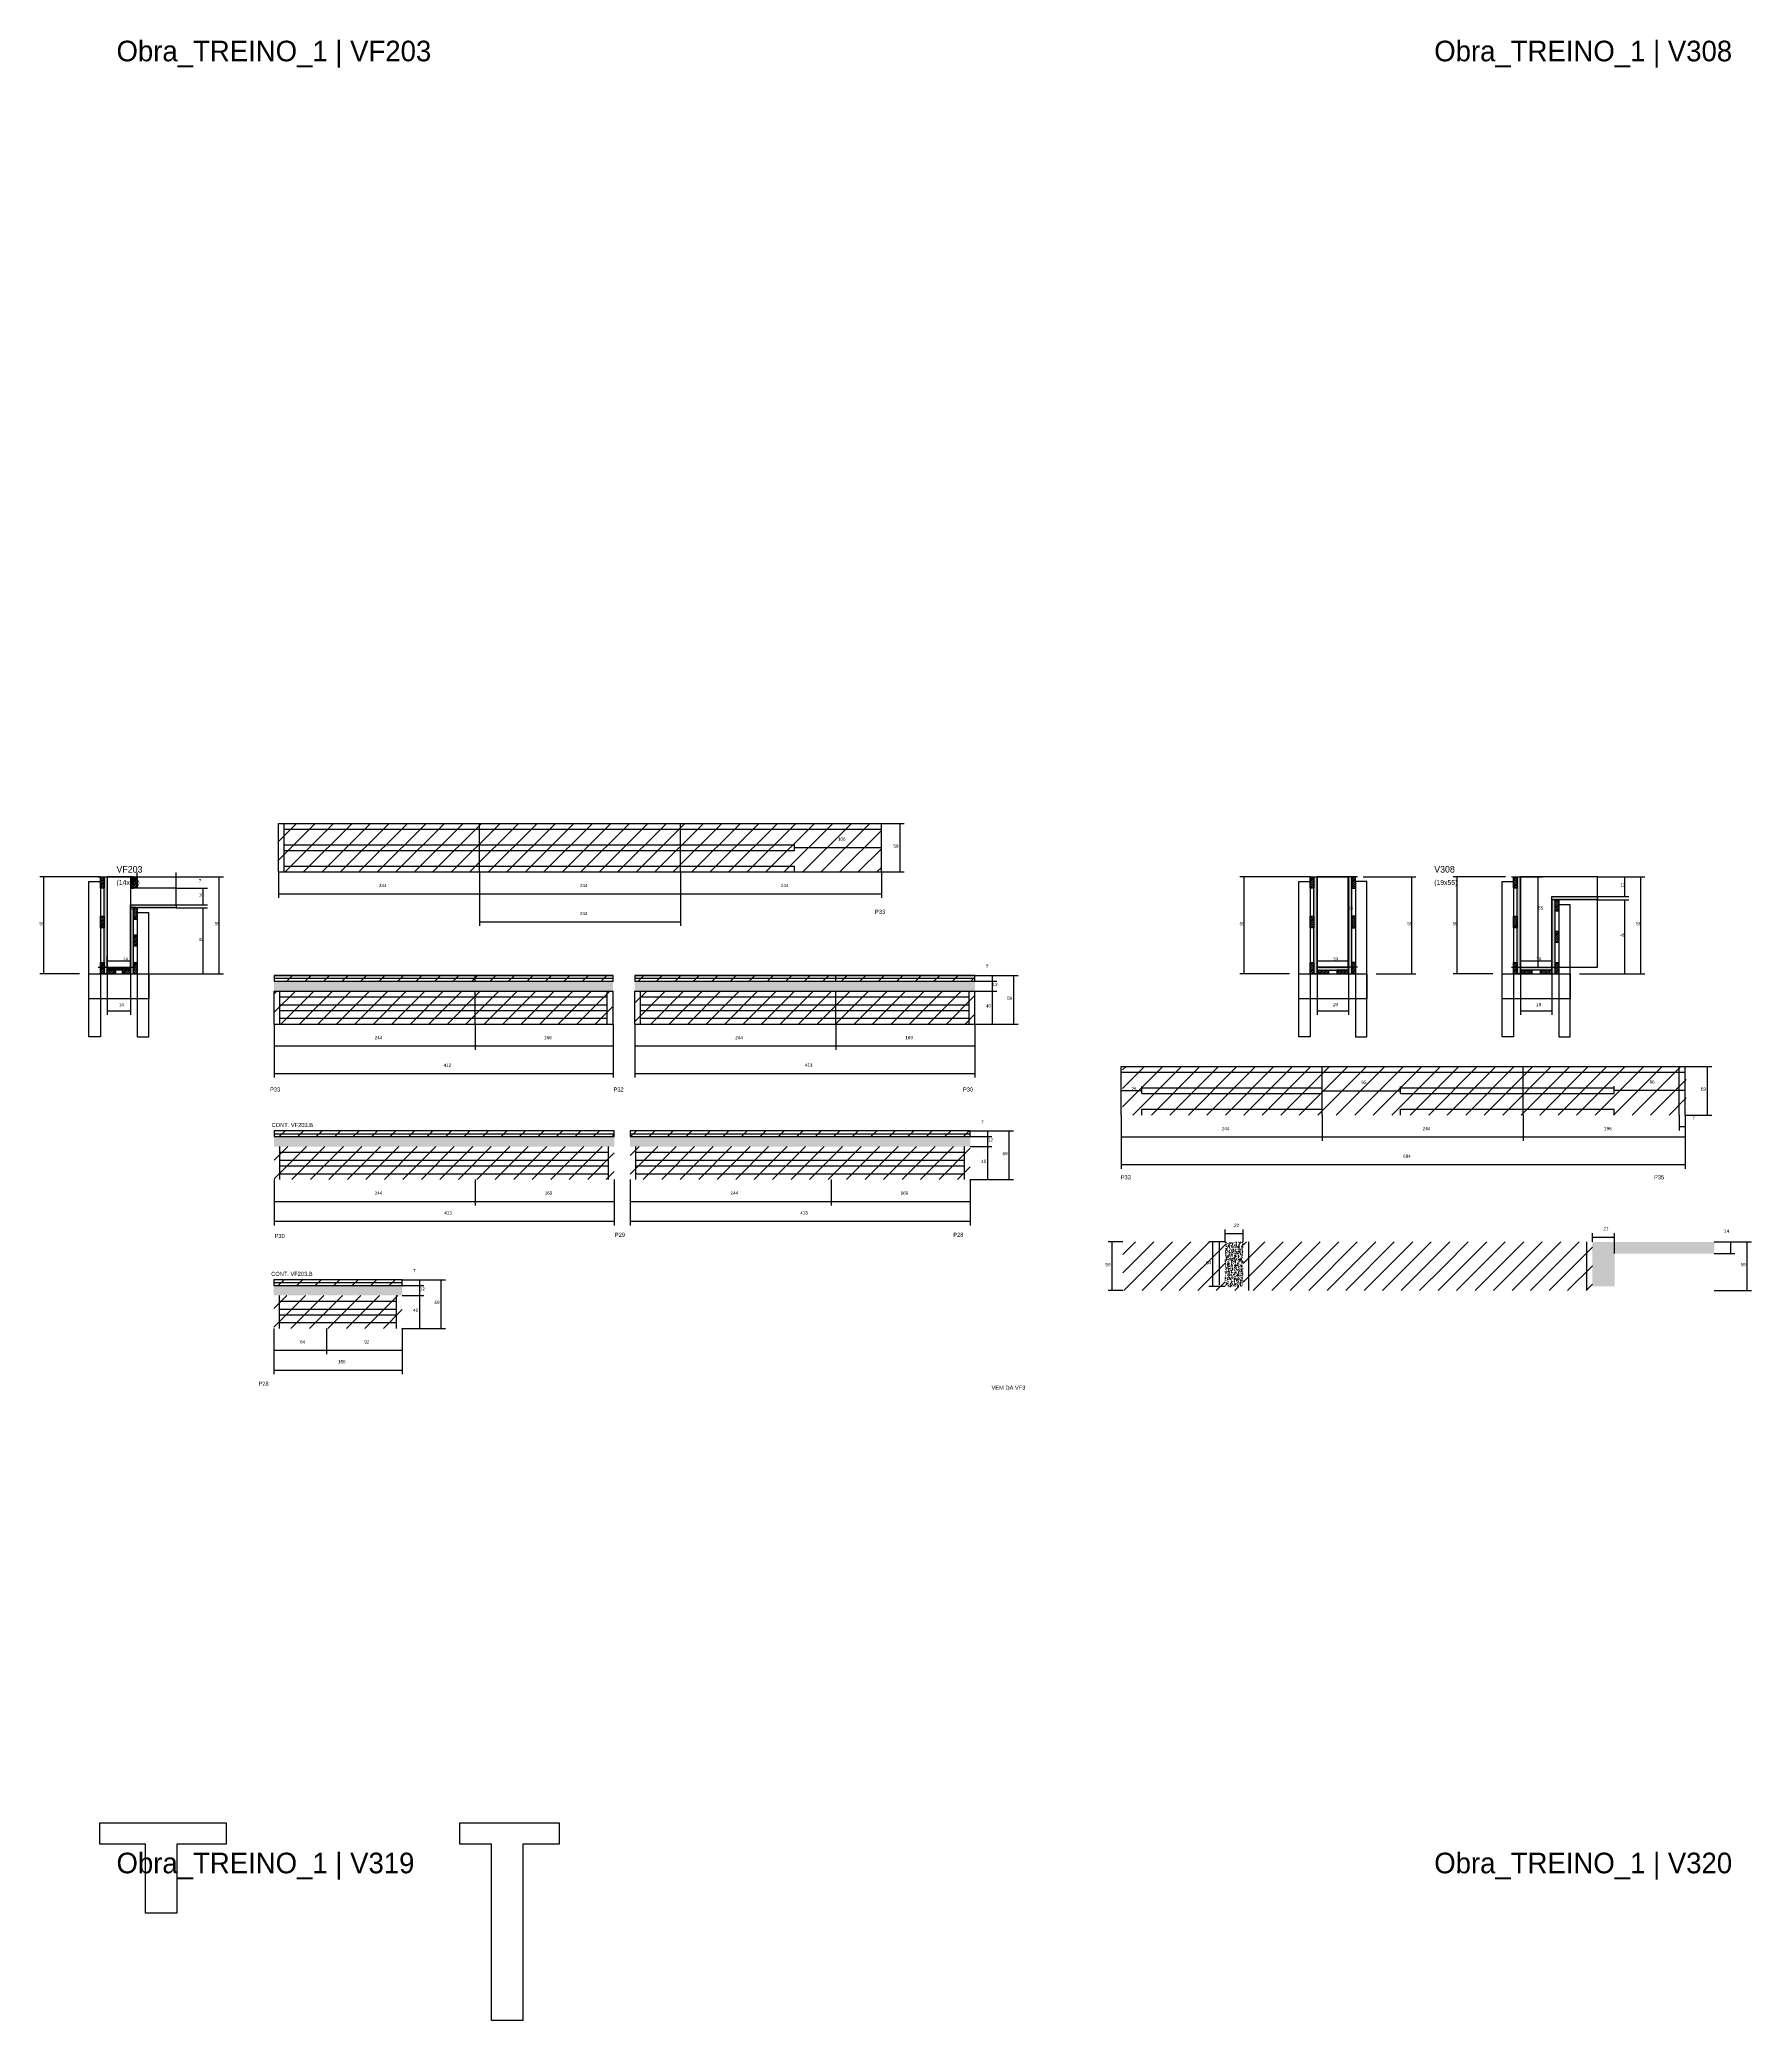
# Model space of a CAD drawing. Header units: metres. Extents: x -2848 to 21926, y -45195 to 1016.
# Drawn here: x 12707 to 14785, y -1389 to 1016 of the extents above; entities that cross this region are included whole.
import ezdxf

# ---------------------------------------------------------------- set-up
doc = ezdxf.new("R2010")
doc.units = ezdxf.units.M
for name, color, linetype in [('CONCRETO', 251, 'Continuous'), ('COTA', 241, 'Continuous'), ('Cota Seção (2x)', 4, 'Continuous'), ('Hachura', 253, 'Continuous'), ('LABEL_ID', 3, 'Continuous'), ('Madeira', 126, 'Continuous'), ('NOMENCLATURA', 7, 'Continuous'), ('Painéis', 200, 'Continuous'), ('REAPROVEITAMENTO', 251, 'Continuous'), ('SARR_2.2x7', 40, 'Continuous'), ('SARR_3.5x7', 81, 'Continuous'), ('Texto Seção', 7, 'Continuous')]:
    doc.layers.add(name, color=color, linetype=linetype)

msp = doc.modelspace()

# ---------------------------------------------------------------- hatches: boundary and pattern name
at = {"layer": 'COTA'}
h = msp.add_hatch(dxfattribs=at)
h.set_pattern_fill('AR-CONC', scale=0.03)
h.paths.add_polyline_path([(13402.9, -126.9), (12991.4, -126.9), (12991.4, -126.9), (12991.4, -138.9), (12991.4, -138.9), (13402.9, -138.9), (13402.9, -138.9), (13402.9, -126.9)])
h = msp.add_hatch(dxfattribs=at)
h.set_pattern_fill('AR-CONC', scale=0.03)
h.paths.add_polyline_path([(13842.3, -126.9), (13429.3, -126.9), (13429.3, -126.9), (13429.3, -138.9), (13429.3, -138.9), (13842.3, -138.9), (13842.3, -138.9), (13842.3, -126.9)])
h = msp.add_hatch(dxfattribs=at)
h.set_pattern_fill('AR-CONC', scale=0.03)
h.paths.add_polyline_path([(13404.4, -327.6), (13404.4, -315.6), (13404.4, -315.6), (12991.4, -315.6), (12991.4, -315.6), (12991.4, -327.6), (12991.4, -327.6), (13404.4, -327.6)])
h = msp.add_hatch(dxfattribs=at)
h.set_pattern_fill('AR-CONC', scale=0.03)
h.paths.add_polyline_path([(13836.6, -327.6), (13836.6, -315.6), (13836.6, -315.6), (13423.6, -315.6), (13423.6, -315.6), (13423.6, -327.6), (13423.6, -327.6), (13836.6, -327.6)])
h = msp.add_hatch(dxfattribs=at)
h.set_pattern_fill('AR-CONC', scale=0.03)
h.paths.add_polyline_path([(14168, -497.5), (14168, -443.5), (14168, -443.5), (14146, -443.5), (14146, -443.5), (14146, -497.5), (14146, -497.5), (14168, -497.5)])
h = msp.add_hatch(dxfattribs=at)
h.set_pattern_fill('AR-CONC', scale=0.03)
h.paths.add_polyline_path([(14619, -497.5), (14619, -457.5), (14619, -457.5), (14740, -457.5), (14740, -457.5), (14740, -443.5), (14740, -443.5), (14592, -443.5), (14592, -443.5), (14592, -497.5), (14592, -497.5), (14619, -497.5)])
h = msp.add_hatch(dxfattribs=at)
h.set_pattern_fill('AR-CONC', scale=0.03)
h.paths.add_polyline_path([(13146.9, -508.4), (13146.9, -496.4), (13146.9, -496.4), (12990.9, -496.4), (12990.9, -496.4), (12990.9, -508.4), (12990.9, -508.4), (13146.9, -508.4)])
at = {"layer": 'Hachura'}
h = msp.add_hatch(dxfattribs=at)
h.set_pattern_fill('ANSI31', scale=0.5)
h.paths.add_polyline_path([(12784.8, -14), (12780.4, -14), (12780.4, -14), (12780.4, 0), (12780.4, 0), (12784.8, 0), (12784.8, 0), (12784.8, -14)])
h = msp.add_hatch(color=8, dxfattribs=at)
h.dxf.hatch_style = 1
h.paths.add_polyline_path([(12784.8, 0), (12788.8, 0), (12788.8, 0), (12788.8, -118), (12788.8, -118), (12784.8, -118), (12784.8, -118), (12784.8, 0)])
h = msp.add_hatch(color=8, dxfattribs=at)
h.dxf.hatch_style = 1
h.paths.add_polyline_path([(12820.8, 0), (12817.2, 0), (12817.2, 0), (12817.2, -14), (12817.2, -14), (12820.8, -14), (12820.8, -14), (12820.8, 0)])
h = msp.add_hatch(dxfattribs=at)
h.set_pattern_fill('ANSI31', scale=0.5)
h.paths.add_polyline_path([(12825.2, -14), (12820.8, -14), (12820.8, -14), (12820.8, 0), (12820.8, 0), (12825.2, 0), (12825.2, 0), (12825.2, -14)])
h = msp.add_hatch(dxfattribs=at)
h.set_pattern_fill('ANSI31', scale=0.5)
h.paths.add_polyline_path([(14253.8, -14), (14249.4, -14), (14249.4, -14), (14249.4, 0), (14249.4, 0), (14253.8, 0), (14253.8, 0), (14253.8, -14)])
h = msp.add_hatch(color=8, dxfattribs=at)
h.dxf.hatch_style = 1
h.paths.add_polyline_path([(14253.8, 0), (14257.8, 0), (14257.8, 0), (14257.8, -118), (14257.8, -118), (14253.8, -118), (14253.8, -118), (14253.8, 0)])
h = msp.add_hatch(color=8, dxfattribs=at)
h.dxf.hatch_style = 1
h.paths.add_polyline_path([(14299.8, 0), (14295.8, 0), (14295.8, 0), (14295.8, -118), (14295.8, -118), (14299.8, -118), (14299.8, -118), (14299.8, 0)])
h = msp.add_hatch(dxfattribs=at)
h.set_pattern_fill('ANSI31', scale=0.5)
h.paths.add_polyline_path([(14299.8, -14), (14304.2, -14), (14304.2, -14), (14304.2, 0), (14304.2, 0), (14299.8, 0), (14299.8, 0), (14299.8, -14)])
h = msp.add_hatch(dxfattribs=at)
h.set_pattern_fill('ANSI31', scale=0.5)
h.paths.add_polyline_path([(14500.7, -14), (14496.3, -14), (14496.3, -14), (14496.3, 0), (14496.3, 0), (14500.7, 0), (14500.7, 0), (14500.7, -14)])
h = msp.add_hatch(color=8, dxfattribs=at)
h.dxf.hatch_style = 1
h.paths.add_polyline_path([(14500.7, 0), (14504.7, 0), (14504.7, 0), (14504.7, -118), (14504.7, -118), (14500.7, -118), (14500.7, -118), (14500.7, 0)])
h = msp.add_hatch(color=8, dxfattribs=at)
h.dxf.hatch_style = 1
h.paths.add_polyline_path([(14542.7, -28), (14542.7, -24), (14542.7, -24), (14598.3, -24), (14598.3, -24), (14598.3, -28), (14598.3, -28), (14542.7, -28)])
h = msp.add_hatch(color=8, dxfattribs=at)
h.dxf.hatch_style = 1
h.paths.add_polyline_path([(12816.8, -38), (12816.8, -34), (12816.8, -34), (12872.4, -34), (12872.4, -34), (12872.4, -38), (12872.4, -38), (12816.8, -38)])
h = msp.add_hatch(color=8, dxfattribs=at)
h.dxf.hatch_style = 1
h.paths.add_polyline_path([(12816.8, -38), (12820.8, -38), (12820.8, -38), (12820.8, -118), (12820.8, -118), (12816.8, -118), (12816.8, -118), (12816.8, -38)])
h = msp.add_hatch(dxfattribs=at)
h.set_pattern_fill('ANSI31', scale=0.5)
h.paths.add_polyline_path([(12825.2, -52), (12820.8, -52), (12820.8, -52), (12820.8, -38), (12820.8, -38), (12825.2, -38), (12825.2, -38), (12825.2, -52)])
h = msp.add_hatch(dxfattribs=at)
h.set_pattern_fill('ANSI31', scale=0.5)
h.paths.add_polyline_path([(14253.8, -62), (14249.4, -62), (14249.4, -62), (14249.4, -48), (14249.4, -48), (14253.8, -48), (14253.8, -48), (14253.8, -62)])
h = msp.add_hatch(dxfattribs=at)
h.set_pattern_fill('ANSI31', scale=0.5)
h.paths.add_polyline_path([(14299.8, -62), (14304.2, -62), (14304.2, -62), (14304.2, -48), (14304.2, -48), (14299.8, -48), (14299.8, -48), (14299.8, -62)])
h = msp.add_hatch(dxfattribs=at)
h.set_pattern_fill('ANSI31', scale=0.5)
h.paths.add_polyline_path([(14500.7, -62), (14496.3, -62), (14496.3, -62), (14496.3, -48), (14496.3, -48), (14500.7, -48), (14500.7, -48), (14500.7, -62)])
h = msp.add_hatch(color=8, dxfattribs=at)
h.dxf.hatch_style = 1
h.paths.add_polyline_path([(14546.7, -28), (14542.7, -28), (14542.7, -28), (14542.7, -118), (14542.7, -118), (14546.7, -118), (14546.7, -118), (14546.7, -28)])
h = msp.add_hatch(dxfattribs=at)
h.set_pattern_fill('ANSI31', scale=0.5)
h.paths.add_polyline_path([(14551.1, -42), (14546.7, -42), (14546.7, -42), (14546.7, -28), (14546.7, -28), (14551.1, -28), (14551.1, -28), (14551.1, -42)])
h = msp.add_hatch(dxfattribs=at)
h.set_pattern_fill('ANSI31', scale=0.5)
h.paths.add_polyline_path([(12784.8, -62.1), (12780.4, -62.1), (12780.4, -62.1), (12780.4, -48.1), (12780.4, -48.1), (12784.8, -48.1), (12784.8, -48.1), (12784.8, -62.1)])
h = msp.add_hatch(dxfattribs=at)
h.set_pattern_fill('ANSI31', scale=0.5)
h.paths.add_polyline_path([(12825.2, -84.5), (12820.8, -84.5), (12820.8, -84.5), (12820.8, -70.5), (12820.8, -70.5), (12825.2, -70.5), (12825.2, -70.5), (12825.2, -84.5)])
h = msp.add_hatch(dxfattribs=at)
h.set_pattern_fill('ANSI31', scale=0.5)
h.paths.add_polyline_path([(14551.1, -80), (14546.7, -80), (14546.7, -80), (14546.7, -66), (14546.7, -66), (14551.1, -66), (14551.1, -66), (14551.1, -80)])
h = msp.add_hatch(dxfattribs=at)
h.set_pattern_fill('ANSI31', scale=0.5)
h.paths.add_polyline_path([(12784.8, -118), (12780.4, -118), (12780.4, -118), (12780.4, -104), (12780.4, -104), (12784.8, -104), (12784.8, -104), (12784.8, -118)])
h = msp.add_hatch(color=8, dxfattribs=at)
h.dxf.hatch_style = 1
h.paths.add_polyline_path([(12788.8, -113.6), (12788.8, -110), (12788.8, -110), (12816.8, -110), (12816.8, -110), (12816.8, -113.6), (12816.8, -113.6), (12788.8, -113.6)])
h = msp.add_hatch(dxfattribs=at)
h.set_pattern_fill('ANSI31', scale=0.5)
h.paths.add_polyline_path([(12788.8, -118), (12788.8, -113.6), (12788.8, -113.6), (12798.8, -113.6), (12798.8, -113.6), (12798.8, -118), (12798.8, -118), (12788.8, -118)])
h = msp.add_hatch(dxfattribs=at)
h.set_pattern_fill('ANSI31', scale=0.5)
h.paths.add_polyline_path([(12816.8, -118), (12816.8, -113.6), (12816.8, -113.6), (12806.8, -113.6), (12806.8, -113.6), (12806.8, -118), (12806.8, -118), (12816.8, -118)])
h = msp.add_hatch(dxfattribs=at)
h.set_pattern_fill('ANSI31', scale=0.5)
h.paths.add_polyline_path([(12825.2, -118), (12820.8, -118), (12820.8, -118), (12820.8, -104), (12820.8, -104), (12825.2, -104), (12825.2, -104), (12825.2, -118)])
h = msp.add_hatch(dxfattribs=at)
h.set_pattern_fill('ANSI31', scale=0.5)
h.paths.add_polyline_path([(14253.8, -118), (14249.4, -118), (14249.4, -118), (14249.4, -104), (14249.4, -104), (14253.8, -104), (14253.8, -104), (14253.8, -118)])
h = msp.add_hatch(color=8, dxfattribs=at)
h.dxf.hatch_style = 1
h.paths.add_polyline_path([(14295.8, -113.6), (14295.8, -110), (14295.8, -110), (14257.8, -110), (14257.8, -110), (14257.8, -113.6), (14257.8, -113.6), (14295.8, -113.6)])
h = msp.add_hatch(dxfattribs=at)
h.set_pattern_fill('ANSI31', scale=0.5)
h.paths.add_polyline_path([(14257.8, -118), (14257.8, -113.6), (14257.8, -113.6), (14271.8, -113.6), (14271.8, -113.6), (14271.8, -118), (14271.8, -118), (14257.8, -118)])
h = msp.add_hatch(dxfattribs=at)
h.set_pattern_fill('ANSI31', scale=0.5)
h.paths.add_polyline_path([(14295.8, -118), (14295.8, -113.6), (14295.8, -113.6), (14281.8, -113.6), (14281.8, -113.6), (14281.8, -118), (14281.8, -118), (14295.8, -118)])
h = msp.add_hatch(dxfattribs=at)
h.set_pattern_fill('ANSI31', scale=0.5)
h.paths.add_polyline_path([(14299.8, -118), (14304.2, -118), (14304.2, -118), (14304.2, -104), (14304.2, -104), (14299.8, -104), (14299.8, -104), (14299.8, -118)])
h = msp.add_hatch(dxfattribs=at)
h.set_pattern_fill('ANSI31', scale=0.5)
h.paths.add_polyline_path([(14500.7, -118), (14496.3, -118), (14496.3, -118), (14496.3, -104), (14496.3, -104), (14500.7, -104), (14500.7, -104), (14500.7, -118)])
h = msp.add_hatch(color=8, dxfattribs=at)
h.dxf.hatch_style = 1
h.paths.add_polyline_path([(14504.7, -113.6), (14504.7, -110), (14504.7, -110), (14542.7, -110), (14542.7, -110), (14542.7, -113.6), (14542.7, -113.6), (14504.7, -113.6)])
h = msp.add_hatch(dxfattribs=at)
h.set_pattern_fill('ANSI31', scale=0.5)
h.paths.add_polyline_path([(14504.7, -118), (14504.7, -113.6), (14504.7, -113.6), (14518.7, -113.6), (14518.7, -113.6), (14518.7, -118), (14518.7, -118), (14504.7, -118)])
h = msp.add_hatch(dxfattribs=at)
h.set_pattern_fill('ANSI31', scale=0.5)
h.paths.add_polyline_path([(14542.7, -118), (14542.7, -113.6), (14542.7, -113.6), (14528.7, -113.6), (14528.7, -113.6), (14528.7, -118), (14528.7, -118), (14542.7, -118)])
h = msp.add_hatch(dxfattribs=at)
h.set_pattern_fill('ANSI31', scale=0.5)
h.paths.add_polyline_path([(14551.1, -118), (14546.7, -118), (14546.7, -118), (14546.7, -104), (14546.7, -104), (14551.1, -104), (14551.1, -104), (14551.1, -118)])
at = {"layer": 'REAPROVEITAMENTO'}
h = msp.add_hatch(dxfattribs=at)
h.set_pattern_fill('ANSI31', scale=5)
h.paths.add_polyline_path([(13728.7, 5.7), (13728.7, 64.7), (13728.7, 64.7), (12996.7, 64.7), (12996.7, 64.7), (12996.7, 5.7), (12996.7, 5.7), (13728.7, 5.7)])
h = msp.add_hatch(dxfattribs=at)
h.set_pattern_fill('ANSI31', scale=5)
h.paths.add_polyline_path([(13402.9, -126.9), (13402.9, -119.9), (13402.9, -119.9), (12991.4, -119.9), (12991.4, -119.9), (12991.4, -126.9), (12991.4, -126.9), (13402.9, -126.9)])
h = msp.add_hatch(dxfattribs=at)
h.set_pattern_fill('ANSI31', scale=5)
h.paths.add_polyline_path([(13842.3, -126.9), (13842.3, -119.9), (13842.3, -119.9), (13429.3, -119.9), (13429.3, -119.9), (13429.3, -126.9), (13429.3, -126.9), (13842.3, -126.9)])
h = msp.add_hatch(dxfattribs=at)
h.set_pattern_fill('ANSI31', scale=5)
h.paths.add_polyline_path([(13402.9, -178.9), (13402.9, -138.9), (13402.9, -138.9), (12991.4, -138.9), (12991.4, -138.9), (12991.4, -178.9), (12991.4, -178.9), (13402.9, -178.9)])
h = msp.add_hatch(dxfattribs=at)
h.set_pattern_fill('ANSI31', scale=5)
h.paths.add_polyline_path([(13842.3, -178.9), (13842.3, -138.9), (13842.3, -138.9), (13429.3, -138.9), (13429.3, -138.9), (13429.3, -178.9), (13429.3, -178.9), (13842.3, -178.9)])
h = msp.add_hatch(dxfattribs=at)
h.set_pattern_fill('ANSI31', scale=5)
h.paths.add_polyline_path([(14706, -289.4), (14706, -230.4), (14706, -230.4), (14021.5, -230.4), (14021.5, -230.4), (14021.5, -289.4), (14021.5, -289.4), (14706, -289.4)])
h = msp.add_hatch(dxfattribs=at)
h.set_pattern_fill('ANSI31', scale=5)
h.paths.add_polyline_path([(13404.4, -315.6), (13404.4, -308.6), (13404.4, -308.6), (12991.4, -308.6), (12991.4, -308.6), (12991.4, -315.6), (12991.4, -315.6), (13404.4, -315.6)])
h = msp.add_hatch(dxfattribs=at)
h.set_pattern_fill('ANSI31', scale=5)
h.paths.add_polyline_path([(13836.6, -315.6), (13836.6, -308.6), (13836.6, -308.6), (13423.6, -308.6), (13423.6, -308.6), (13423.6, -315.6), (13423.6, -315.6), (13836.6, -315.6)])
h = msp.add_hatch(dxfattribs=at)
h.set_pattern_fill('ANSI31', scale=5)
h.paths.add_polyline_path([(13404.4, -367.6), (13404.4, -327.6), (13404.4, -327.6), (12991.4, -327.6), (12991.4, -327.6), (12991.4, -367.6), (12991.4, -367.6), (13404.4, -367.6)])
h = msp.add_hatch(dxfattribs=at)
h.set_pattern_fill('ANSI31', scale=5)
h.paths.add_polyline_path([(13836.6, -367.6), (13836.6, -327.6), (13836.6, -327.6), (13423.6, -327.6), (13423.6, -327.6), (13423.6, -367.6), (13423.6, -367.6), (13836.6, -367.6)])
h = msp.add_hatch(dxfattribs=at)
h.set_pattern_fill('ANSI31', scale=5)
h.paths.add_polyline_path([(14146, -497.5), (14146, -443.5), (14146, -443.5), (14022, -443.5), (14022, -443.5), (14022, -502.5), (14022, -502.5), (14168, -502.5), (14168, -502.5), (14168, -497.5), (14168, -497.5), (14146, -497.5)])
h = msp.add_hatch(dxfattribs=at)
h.set_pattern_fill('ANSI31', scale=5)
h.paths.add_polyline_path([(14412, -502.5), (14412, -443.5), (14412, -443.5), (14168, -443.5), (14168, -443.5), (14168, -502.5), (14168, -502.5), (14412, -502.5)])
h = msp.add_hatch(dxfattribs=at)
h.set_pattern_fill('ANSI31', scale=5)
h.paths.add_polyline_path([(14592, -502.5), (14592, -443.5), (14592, -443.5), (14412, -443.5), (14412, -443.5), (14412, -502.5), (14412, -502.5), (14592, -502.5)])
h = msp.add_hatch(dxfattribs=at)
h.set_pattern_fill('ANSI31', scale=5)
h.paths.add_polyline_path([(13146.9, -496.4), (13146.9, -489.4), (13146.9, -489.4), (12990.9, -489.4), (12990.9, -489.4), (12990.9, -496.4), (12990.9, -496.4), (13146.9, -496.4)])
h = msp.add_hatch(dxfattribs=at)
h.set_pattern_fill('ANSI31', scale=5)
h.paths.add_polyline_path([(13146.9, -548.4), (13146.9, -508.4), (13146.9, -508.4), (12990.9, -508.4), (12990.9, -508.4), (12990.9, -548.4), (12990.9, -548.4), (13146.9, -548.4)])

# ---------------------------------------------------------------- linework, layer by layer
at = {"layer": 'CONCRETO'}
for points in [[(12872.4, -34), (12872.4, -14), (12817.2, -14), (12817.2, 0), (12788.8, 0), (12788.8, -110), (12816.8, -110), (12816.8, -34)], [(14257.8, 0), (14257.8, 0), (14295.8, 0), (14295.8, -28), (14295.8, -28), (14295.8, -110), (14257.8, -110), (14257.8, 0)], [(14257.8, -110), (14295.8, -110), (14295.8, 0), (14257.8, 0)], [(14598.3, -24), (14598.3, 0), (14504.7, 0), (14504.7, -28), (14504.7, -28), (14504.7, -110), (14542.7, -110), (14542.7, -24)], [(14504.7, -110), (14598.3, -110), (14598.3, 0), (14504.7, 0)], [(12779.7, -1174.6), (12779.7, -1148.6), (12933.3, -1148.6), (12933.3, -1174.6), (12873.3, -1174.6), (12873.3, -1258.6), (12835.3, -1258.6), (12835.3, -1174.6)], [(13216.7, -1174.6), (13216.7, -1148.6), (13337.3, -1148.6), (13337.3, -1174.6), (13293.3, -1174.6), (13293.3, -1388.6), (13255.3, -1388.6), (13255.3, -1174.6)]]:
    msp.add_lwpolyline(points, close=True, dxfattribs=at)
at = {"layer": 'COTA'}
for p, q in [((13728.7, 64.7), (13756.5, 64.7)), ((13751.5, 5.7), (13751.5, 64.7)), ((13623.2, 35.2), (13623.2, 40.5)), ((13623.2, 35.5), (13728.7, 35.5)), ((13728.7, 35.2), (13728.7, 40.5)), ((12780.4, 0), (12706.9, 0)), ((12711.9, -118), (12711.9, 0)), ((12825.2, 0), (12825.2, 5)), ((12825.2, 0), (12929.7, 0)), ((12825.2, 0), (12872.4, 0)), ((12872.4, -14), (12872.4, 5)), ((12924.7, -118), (12924.7, 0)), ((12996.7, 5.7), (12996.7, -25.8)), ((13240.7, 5.7), (13240.7, -25.8)), ((13240.7, 5.7), (13240.7, -25.8)), ((13240.7, 5.7), (13240.7, -59.8)), ((13484.7, 5.7), (13484.7, -25.8)), ((13484.7, 5.7), (13484.7, -59.8)), ((13484.7, 5.7), (13484.7, -25.8)), ((13728.7, 5.7), (13756.5, 5.7)), ((13728.7, 5.7), (13728.7, -25.8)), ((14249.4, 0), (14164.1, 0)), ((14169.1, -118), (14169.1, 0)), ((14313.8, 0), (14377.7, 0)), ((14372.7, -118), (14372.7, 0)), ((14486.7, 0), (14422.8, 0)), ((14427.8, -118), (14427.8, 0)), ((14598.3, 0), (14655.7, 0)), ((14598.3, 0), (14636.4, 0)), ((14631.4, -24), (14631.4, 0)), ((14650.7, -118), (14650.7, 0)), ((12872.4, -14), (12910.4, -14)), ((12905.4, -34), (12905.4, -14)), ((12996.7, -20.8), (13240.7, -20.8)), ((13240.7, -20.8), (13484.7, -20.8)), ((13484.7, -20.8), (13728.7, -20.8)), ((14598.3, -24), (14636.4, -24)), ((12872.4, -34), (12910.4, -34)), ((12872.4, -38), (12910.4, -38)), ((12905.4, -118), (12905.4, -38)), ((14598.3, -28), (14636.4, -28)), ((14631.4, -118), (14631.4, -28)), ((13240.7, -54.8), (13484.7, -54.8)), ((12755.2, -118), (12706.9, -118)), ((12788.8, -118), (12788.8, -167.8)), ((12816.8, -118), (12816.8, -167.8)), ((12840.4, -118), (12929.7, -118)), ((12840.4, -118), (12910.4, -118)), ((13842.3, -119.9), (13868.7, -119.9)), ((13842.3, -119.9), (13894.7, -119.9)), ((13863.7, -126.9), (13863.7, -119.9)), ((13889.7, -178.9), (13889.7, -119.9)), ((14224.2, -118), (14164.1, -118)), ((14257.8, -118), (14257.8, -167.7)), ((14295.8, -118), (14295.8, -167.7)), ((14329.4, -118), (14377.7, -118)), ((14471.1, -118), (14422.8, -118)), ((14504.7, -118), (14504.7, -167.7)), ((14542.7, -118), (14542.7, -167.7)), ((14576.3, -118), (14655.7, -118)), ((14576.3, -118), (14636.4, -118)), ((13842.3, -126.9), (13868.7, -126.9)), ((13842.3, -126.9), (13868.7, -126.9)), ((13842.3, -138.9), (13868.7, -138.9)), ((13842.3, -138.9), (13868.7, -138.9)), ((13863.7, -138.9), (13863.7, -126.9)), ((13863.7, -178.9), (13863.7, -138.9)), ((12788.8, -162.8), (12816.8, -162.8)), ((14257.8, -162.7), (14295.8, -162.7)), ((14504.7, -162.7), (14542.7, -162.7)), ((12991.4, -178.9), (12991.4, -210.4)), ((12991.4, -178.9), (12991.4, -244)), ((13235.4, -178.9), (13235.4, -210.4)), ((13235.4, -178.9), (13235.4, -210.4)), ((13402.9, -178.9), (13402.9, -210.4)), ((13402.9, -178.9), (13402.9, -244)), ((13429.3, -178.9), (13429.3, -210.4)), ((13429.3, -178.9), (13429.3, -244)), ((13673.3, -178.9), (13673.3, -210.4)), ((13673.3, -178.9), (13673.3, -210.4)), ((13842.3, -178.9), (13868.7, -178.9)), ((13842.3, -178.9), (13894.7, -178.9)), ((13842.3, -178.9), (13842.3, -210.4)), ((13842.3, -178.9), (13842.3, -244)), ((12991.4, -205.4), (13235.4, -205.4)), ((13235.4, -205.4), (13402.9, -205.4)), ((13429.3, -205.4), (13673.3, -205.4)), ((13673.3, -205.4), (13842.3, -205.4)), ((12991.4, -239), (13402.9, -239)), ((13429.3, -239), (13842.3, -239)), ((14704.5, -230.4), (14736.9, -230.4)), ((14731.9, -289.4), (14731.9, -230.4)), ((14020, -259.9), (14020, -254.6)), ((14020, -259.6), (14045, -259.6)), ((14045, -259.9), (14045, -254.6)), ((14264, -259.9), (14264, -254.9)), ((14264, -259.9), (14359, -259.9)), ((14359, -259.9), (14359, -254.9)), ((14618.5, -259.9), (14618.5, -254.3)), ((14618.5, -259.3), (14704.5, -259.3)), ((14704.5, -259.9), (14704.5, -254.3)), ((13836.6, -308.6), (13863, -308.6)), ((13836.6, -308.6), (13889, -308.6)), ((13858, -315.6), (13858, -308.6)), ((13884, -367.6), (13884, -308.6)), ((14020, -289.4), (14020, -354.5)), ((14020, -289.4), (14020, -320.9)), ((14264, -289.4), (14264, -320.9)), ((14264, -289.4), (14264, -320.9)), ((14508, -289.4), (14508, -320.9)), ((14508, -289.4), (14508, -320.9)), ((14697.5, -289.4), (14697.5, -308.3)), ((14697.5, -303.3), (14704.5, -303.3)), ((14704.5, -289.4), (14704.5, -320.9)), ((14704.5, -289.4), (14704.5, -354.5)), ((14704.5, -289.4), (14736.9, -289.4)), ((14704.5, -289.4), (14704.5, -308.3)), ((13836.6, -315.6), (13863, -315.6)), ((13836.6, -315.6), (13863, -315.6)), ((13836.6, -327.6), (13863, -327.6)), ((13836.6, -327.6), (13863, -327.6)), ((13858, -327.6), (13858, -315.6)), ((13858, -367.6), (13858, -327.6)), ((14020, -315.9), (14264, -315.9)), ((14264, -315.9), (14508, -315.9)), ((14508, -315.9), (14704.5, -315.9)), ((14020, -349.5), (14704.5, -349.5)), ((12991.4, -367.6), (12991.4, -399.2)), ((12991.4, -367.6), (12991.4, -423.4)), ((13235.4, -367.6), (13235.4, -399.2)), ((13235.4, -367.6), (13235.4, -399.2)), ((13404.4, -367.6), (13404.4, -399.2)), ((13404.4, -367.6), (13404.4, -423.4)), ((13423.6, -367.6), (13423.6, -399.2)), ((13423.6, -367.6), (13423.6, -423.4)), ((13667.6, -367.6), (13667.6, -399.2)), ((13667.6, -367.6), (13667.6, -399.2)), ((13836.6, -367.6), (13836.6, -399.2)), ((13836.6, -367.6), (13836.6, -423.4)), ((13836.6, -367.6), (13863, -367.6)), ((13836.6, -367.6), (13889, -367.6)), ((12991.4, -394.2), (13235.4, -394.2)), ((13235.4, -394.2), (13404.4, -394.2)), ((13423.6, -394.2), (13667.6, -394.2)), ((13667.6, -394.2), (13836.6, -394.2)), ((12991.4, -418.4), (13404.4, -418.4)), ((13423.6, -418.4), (13836.6, -418.4)), ((14146, -443.5), (14146, -428.4)), ((14168, -443.5), (14168, -428.4)), ((14592, -443.5), (14592, -432.7)), ((14619, -457.5), (14619, -432.7)), ((14022, -443.5), (14004, -443.5)), ((14009, -502.5), (14009, -443.5)), ((14146, -443.5), (14126.2, -443.5)), ((14131.2, -497.5), (14131.2, -443.5)), ((14146, -433.4), (14168, -433.4)), ((14592, -437.7), (14619, -437.7)), ((14740, -443.5), (14765, -443.5)), ((14740, -443.5), (14785.1, -443.5)), ((14760, -457.5), (14760, -443.5)), ((14780.1, -502.5), (14780.1, -443.5)), ((14740, -457.5), (14765, -457.5)), ((13146.9, -489.4), (13173.3, -489.4)), ((13146.9, -489.4), (13199.3, -489.4)), ((13146.9, -496.4), (13173.3, -496.4)), ((13146.9, -496.4), (13173.3, -496.4)), ((13168.3, -496.4), (13168.3, -489.4)), ((13168.3, -508.4), (13168.3, -496.4)), ((13194.3, -548.4), (13194.3, -489.4)), ((14022, -502.5), (14004, -502.5)), ((14146, -497.5), (14126.2, -497.5)), ((14740, -502.5), (14785.1, -502.5)), ((13146.9, -508.4), (13173.3, -508.4)), ((13146.9, -508.4), (13173.3, -508.4)), ((13168.3, -548.4), (13168.3, -508.4)), ((12990.9, -548.4), (12990.9, -579.9)), ((12990.9, -548.4), (12990.9, -604.1)), ((13054.9, -548.4), (13054.9, -579.9)), ((13054.9, -548.4), (13054.9, -579.9)), ((13146.9, -548.4), (13146.9, -579.9)), ((13146.9, -548.4), (13146.9, -604.1)), ((13146.9, -548.4), (13173.3, -548.4)), ((13146.9, -548.4), (13199.3, -548.4)), ((12990.9, -574.9), (13054.9, -574.9)), ((13054.9, -574.9), (13146.9, -574.9)), ((12990.9, -599.1), (13146.9, -599.1))]:
    msp.add_line(p, q, dxfattribs=at)
at = {"layer": 'Cota Seção (2x)'}
for p, q in [((12777.8, 0), (12822.2, 0)), ((12817.2, -110), (12817.2, 0)), ((14306.8, 0), (14290.3, 0)), ((14295.3, -110), (14295.3, 0)), ((14493.7, 0), (14531.2, 0)), ((14526.2, -110), (14526.2, 0)), ((12777.8, -110), (12822.2, -110)), ((12788.8, -118), (12788.8, -97)), ((12788.8, -102), (12816.8, -102)), ((12816.8, -118), (12816.8, -97)), ((14257.8, -118), (14257.8, -97)), ((14257.8, -102), (14295.8, -102)), ((14306.8, -110), (14290.3, -110)), ((14295.8, -118), (14295.8, -97)), ((14493.7, -110), (14531.2, -110)), ((14504.7, -118), (14504.7, -97)), ((14504.7, -102), (14542.7, -102)), ((14542.7, -118), (14542.7, -97))]:
    msp.add_line(p, q, dxfattribs=at)
at = {"layer": 'Madeira'}
for points in [[(12784.8, -14), (12780.4, -14), (12780.4, 0), (12784.8, 0)], [(12825.2, -14), (12820.8, -14), (12820.8, 0), (12825.2, 0)], [(14253.8, -14), (14249.4, -14), (14249.4, 0), (14253.8, 0)], [(14299.8, -14), (14304.2, -14), (14304.2, 0), (14299.8, 0)], [(14500.7, -14), (14496.3, -14), (14496.3, 0), (14500.7, 0)], [(12825.2, -52), (12820.8, -52), (12820.8, -38), (12825.2, -38)], [(14253.8, -62), (14249.4, -62), (14249.4, -48), (14253.8, -48)], [(14299.8, -62), (14304.2, -62), (14304.2, -48), (14299.8, -48)], [(14500.7, -62), (14496.3, -62), (14496.3, -48), (14500.7, -48)], [(14551.1, -42), (14546.7, -42), (14546.7, -28), (14551.1, -28)], [(12784.8, -62.1), (12780.4, -62.1), (12780.4, -48.1), (12784.8, -48.1)], [(12825.2, -84.5), (12820.8, -84.5), (12820.8, -70.5), (12825.2, -70.5)], [(14551.1, -80), (14546.7, -80), (14546.7, -66), (14551.1, -66)], [(12784.8, -118), (12780.4, -118), (12780.4, -104), (12784.8, -104)], [(12788.8, -118), (12788.8, -113.6), (12798.8, -113.6), (12798.8, -118)], [(12816.8, -118), (12816.8, -113.6), (12806.8, -113.6), (12806.8, -118)], [(12825.2, -118), (12820.8, -118), (12820.8, -104), (12825.2, -104)], [(14253.8, -118), (14249.4, -118), (14249.4, -104), (14253.8, -104)], [(14257.8, -118), (14257.8, -113.6), (14271.8, -113.6), (14271.8, -118)], [(14295.8, -118), (14295.8, -113.6), (14281.8, -113.6), (14281.8, -118)], [(14299.8, -118), (14304.2, -118), (14304.2, -104), (14299.8, -104)], [(14500.7, -118), (14496.3, -118), (14496.3, -104), (14500.7, -104)], [(14504.7, -118), (14504.7, -113.6), (14518.7, -113.6), (14518.7, -118)], [(14542.7, -118), (14542.7, -113.6), (14528.7, -113.6), (14528.7, -118)], [(14551.1, -118), (14546.7, -118), (14546.7, -104), (14551.1, -104)]]:
    msp.add_lwpolyline(points, close=True, dxfattribs=at)
at = {"layer": 'Painéis'}
for p, q in [((12996.7, 64.7), (13728.7, 64.7)), ((12996.7, 5.7), (12996.7, 64.7)), ((13240.7, 5.7), (13240.7, 64.7)), ((13484.7, 5.7), (13484.7, 64.7)), ((13728.7, 5.7), (13728.7, 64.7)), ((12996.7, 5.7), (13728.7, 5.7)), ((14257.8, -118), (14257.8, 0)), ((14295.8, -118), (14295.8, 0)), ((14504.7, -118), (14504.7, 0)), ((14542.7, -24), (14598.3, -24)), ((14542.7, -28), (14542.7, -24)), ((14598.3, -28), (14598.3, -24)), ((12816.8, -34), (12872.4, -34)), ((14542.7, -118), (14542.7, -28)), ((12788.8, -110), (12816.8, -110)), ((12991.4, -119.9), (13402.9, -119.9)), ((13235.4, -126.9), (13235.4, -119.9)), ((13402.9, -126.9), (13402.9, -119.9)), ((13429.3, -119.9), (13842.3, -119.9)), ((13673.3, -126.9), (13673.3, -119.9)), ((13842.3, -126.9), (13842.3, -119.9)), ((14257.8, -110), (14295.8, -110)), ((14257.8, -113.6), (14257.8, -110)), ((14295.8, -113.6), (14295.8, -110)), ((14504.7, -110), (14542.7, -110)), ((14504.7, -113.6), (14504.7, -110)), ((14542.7, -113.6), (14542.7, -110)), ((12991.4, -126.9), (13402.9, -126.9)), ((12991.4, -138.9), (13402.9, -138.9)), ((12991.4, -178.9), (12991.4, -138.9)), ((13235.4, -178.9), (13235.4, -138.9)), ((13402.9, -178.9), (13402.9, -138.9)), ((13429.3, -126.9), (13842.3, -126.9)), ((13429.3, -138.9), (13842.3, -138.9)), ((13429.3, -178.9), (13429.3, -138.9)), ((13673.3, -178.9), (13673.3, -138.9)), ((13842.3, -178.9), (13842.3, -138.9)), ((12991.4, -178.9), (13402.9, -178.9)), ((13429.3, -178.9), (13842.3, -178.9)), ((14020, -230.4), (14704.5, -230.4)), ((14020, -289.4), (14020, -230.4)), ((14264, -289.4), (14264, -230.4)), ((14508, -289.4), (14508, -230.4)), ((14704.5, -289.4), (14704.5, -230.4))]:
    msp.add_line(p, q, dxfattribs=at)
for points in [[(12784.8, 0), (12788.8, 0), (12788.8, -118), (12784.8, -118)], [(12820.8, 0), (12817.2, 0), (12817.2, -14), (12820.8, -14)], [(14253.8, 0), (14257.8, 0), (14257.8, -118), (14253.8, -118)], [(14299.8, 0), (14295.8, 0), (14295.8, -118), (14299.8, -118)], [(14500.7, 0), (14504.7, 0), (14504.7, -118), (14500.7, -118)], [(14542.7, -28), (14542.7, -24), (14598.3, -24), (14598.3, -28)], [(12816.8, -38), (12816.8, -34), (12872.4, -34), (12872.4, -38)], [(12820.8, -38), (12816.8, -38), (12816.8, -118), (12820.8, -118)], [(14546.7, -28), (14542.7, -28), (14542.7, -118), (14546.7, -118)], [(12788.8, -113.6), (12788.8, -110), (12816.8, -110), (12816.8, -113.6)], [(12991.4, -126.9), (13402.9, -126.9), (13402.9, -119.9), (12991.4, -119.9)], [(13429.3, -126.9), (13842.3, -126.9), (13842.3, -119.9), (13429.3, -119.9)], [(14295.8, -113.6), (14295.8, -110), (14257.8, -110), (14257.8, -113.6)], [(14504.7, -113.6), (14504.7, -110), (14542.7, -110), (14542.7, -113.6)], [(12991.4, -315.6), (13404.4, -315.6), (13404.4, -308.6), (12991.4, -308.6)], [(13423.6, -315.6), (13836.6, -315.6), (13836.6, -308.6), (13423.6, -308.6)], [(12990.9, -496.4), (13146.9, -496.4), (13146.9, -489.4), (12990.9, -489.4)]]:
    msp.add_lwpolyline(points, close=True, dxfattribs=at)
at = {"layer": 'SARR_2.2x7'}
for p, q in [((13003.7, 5.7), (13003.7, 64.7)), ((13003.7, 57.7), (13240.7, 57.7)), ((13240.7, 57.7), (13484.7, 57.7)), ((13484.7, 57.7), (13728.7, 57.7)), ((13003.7, 38.7), (13240.7, 38.7)), ((13003.7, 31.7), (13240.7, 31.7)), ((13240.7, 38.7), (13484.7, 38.7)), ((13240.7, 31.7), (13484.7, 31.7)), ((13484.7, 38.7), (13623.2, 38.7)), ((13484.7, 31.7), (13623.2, 31.7)), ((13623.2, 31.7), (13623.2, 38.7)), ((13003.7, 12.7), (13240.7, 12.7)), ((13240.7, 12.7), (13484.7, 12.7)), ((13484.7, 12.7), (13623.2, 12.7)), ((13623.2, 5.7), (13623.2, 12.7)), ((12991.4, -123.4), (13235.4, -123.4)), ((12998.4, -178.9), (12998.4, -138.9)), ((13235.4, -123.4), (13402.9, -123.4)), ((13395.9, -178.9), (13395.9, -138.9)), ((13429.3, -123.4), (13673.3, -123.4)), ((13436.3, -178.9), (13436.3, -138.9)), ((13673.3, -123.4), (13842.3, -123.4)), ((13835.4, -178.9), (13835.4, -138.9)), ((12998.4, -145.9), (13235.4, -145.9)), ((12998.4, -155.4), (13235.4, -155.4)), ((12998.4, -162.4), (13235.4, -162.4)), ((13235.4, -145.9), (13395.9, -145.9)), ((13235.4, -155.4), (13395.9, -155.4)), ((13235.4, -162.4), (13395.9, -162.4)), ((13436.3, -145.9), (13673.3, -145.9)), ((13436.3, -155.4), (13673.3, -155.4)), ((13436.3, -162.4), (13673.3, -162.4)), ((13673.3, -145.9), (13835.4, -145.9)), ((13673.3, -155.4), (13835.4, -155.4)), ((13673.3, -162.4), (13835.4, -162.4)), ((12998.4, -171.9), (13235.4, -171.9)), ((13235.4, -171.9), (13395.9, -171.9)), ((13436.3, -171.9), (13673.3, -171.9)), ((13673.3, -171.9), (13835.4, -171.9)), ((14020, -237.4), (14264, -237.4)), ((14264, -237.4), (14508, -237.4)), ((14508, -237.4), (14704.5, -237.4)), ((14618.5, -230.4), (14618.5, -230)), ((14697.5, -289.4), (14697.5, -230.4)), ((14045, -256.4), (14264, -256.4)), ((14045, -263.4), (14045, -256.4)), ((14045, -263.4), (14264, -263.4)), ((14359, -256.4), (14508, -256.4)), ((14359, -263.4), (14359, -256.4)), ((14359, -263.4), (14508, -263.4)), ((14508, -256.4), (14618.5, -256.4)), ((14508, -263.4), (14618.5, -263.4)), ((14618.5, -263.4), (14618.5, -256.4)), ((14045, -282.4), (14264, -282.4)), ((14045, -289.4), (14045, -282.4)), ((14359, -282.4), (14508, -282.4)), ((14359, -289.4), (14359, -282.4)), ((14508, -282.4), (14618.5, -282.4)), ((14618.5, -289.4), (14618.5, -282.4)), ((12991.4, -312.1), (13235.4, -312.1)), ((13235.4, -312.1), (13404.4, -312.1)), ((13423.6, -312.1), (13667.6, -312.1)), ((13667.6, -312.1), (13836.6, -312.1)), ((12998.4, -367.6), (12998.4, -327.6)), ((12998.4, -334.6), (13235.4, -334.6)), ((13235.4, -334.6), (13397.4, -334.6)), ((13397.4, -367.6), (13397.4, -327.6)), ((13430.6, -367.6), (13430.6, -327.6)), ((13430.6, -334.6), (13667.6, -334.6)), ((13667.6, -334.6), (13829.7, -334.6)), ((13829.7, -367.6), (13829.7, -327.6)), ((12998.4, -344.1), (13235.4, -344.1)), ((12998.4, -351.1), (13235.4, -351.1)), ((12998.4, -360.6), (13235.4, -360.6)), ((13235.4, -344.1), (13397.4, -344.1)), ((13235.4, -351.1), (13397.4, -351.1)), ((13235.4, -360.6), (13397.4, -360.6)), ((13430.6, -344.1), (13667.6, -344.1)), ((13430.6, -351.1), (13667.6, -351.1)), ((13430.6, -360.6), (13667.6, -360.6)), ((13667.6, -344.1), (13829.7, -344.1)), ((13667.6, -351.1), (13829.7, -351.1)), ((13667.6, -360.6), (13829.7, -360.6)), ((14139.1, -495.5), (14139.1, -443.5)), ((14175, -502.5), (14175, -443.5)), ((14585.1, -502.5), (14585.1, -443.5)), ((12990.9, -492.9), (13054.9, -492.9)), ((13054.9, -492.9), (13146.9, -492.9)), ((12997.9, -548.4), (12997.9, -508.4)), ((12997.9, -515.4), (13054.9, -515.4)), ((12997.9, -524.9), (13054.9, -524.9)), ((13054.9, -515.4), (13140, -515.4)), ((13054.9, -524.9), (13140, -524.9)), ((13140, -548.4), (13140, -508.4)), ((12997.9, -531.9), (13054.9, -531.9)), ((12997.9, -541.4), (13054.9, -541.4)), ((13054.9, -531.9), (13140, -531.9)), ((13054.9, -541.4), (13140, -541.4))]:
    msp.add_line(p, q, dxfattribs=at)
at = {"layer": 'SARR_3.5x7'}
for points in [[(12766.4, -6), (12780.4, -6), (12780.4, -194.5), (12766.4, -194.5)], [(14235.4, -6), (14249.4, -6), (14249.4, -194.5), (14235.4, -194.5)], [(14318.2, -6), (14304.2, -6), (14304.2, -194.5), (14318.2, -194.5)], [(14482.3, -6), (14496.3, -6), (14496.3, -194.5), (14482.3, -194.5)], [(12839.2, -44), (12825.2, -44), (12825.2, -194.5), (12839.2, -194.5)], [(14565.1, -34), (14551.1, -34), (14551.1, -194.5), (14565.1, -194.5)], [(12766.4, -118), (12839.2, -118), (12839.2, -148.1), (12766.4, -148.1)], [(14235.4, -118), (14318.2, -118), (14318.2, -148.1), (14235.4, -148.1)], [(14482.3, -118), (14565.1, -118), (14565.1, -148.1), (14482.3, -148.1)]]:
    msp.add_lwpolyline(points, close=True, dxfattribs=at)

# ---------------------------------------------------------------- texts
at = {"layer": 'COTA'}
for s, p in [('106', (13676, 43.6)), ('59', (13743.3, 35.2)), ('7', (12899.9, -7)), ('10', (12899.9, -24)), ('244', (13118.7, -12.7)), ('244', (13362.7, -12.7)), ('244', (13606.7, -12.7)), ('12', (14625.9, -12)), ('244', (13362.7, -46.7)), ('59', (12706.4, -59)), ('59', (12919.2, -59)), ('59', (14163.6, -59)), ('59', (14367.2, -59)), ('59', (14422.3, -59)), ('45', (14625.9, -73)), ('59', (14645.2, -59)), ('40', (12899.9, -78)), ('7', (13855.6, -111)), ('12', (13863.7, -132.9)), ('14', (12802.8, -157.3)), ('40', (13855.6, -158.9)), ('59', (13881.5, -149.4)), ('19', (14276.8, -157.2)), ('19', (14523.7, -157.2)), ('244', (13113.4, -197.4)), ('168', (13319.1, -197.3)), ('244', (13551.3, -197.4)), ('169', (13757.8, -197.3)), ('412', (13197.1, -230.9)), ('413', (13635.8, -230.7)), ('25', (14032.2, -259.6)), ('95', (14311.5, -251.7)), ('86', (14661.5, -251.2)), ('59', (14723.7, -259.9)), ('7', (13849.9, -299.8)), ('244', (14142, -307.8)), ('244', (14386, -307.8)), ('196', (14606.2, -307.8)), ('7', (14713.4, -295.2)), ('12', (13858, -321.6)), ('59', (13875.8, -338.1)), ('40', (13849.9, -347.6)), ('684', (14362.2, -341.3)), ('244', (13113.4, -386.1)), ('169', (13319.9, -386.1)), ('244', (13545.6, -386.1)), ('169', (13752.1, -386.1)), ('413', (13197.9, -410.1)), ('413', (13630.1, -410.1)), ('22', (14157, -425.4)), ('27', (14605.5, -429.6)), ('14', (14751.9, -432.4)), ('7', (13160.2, -480.5)), ('59', (14000.8, -473)), ('54', (14123.1, -470.5)), ('59', (14772, -473)), ('12', (13168.3, -502.4)), ('40', (13160.2, -528.4)), ('59', (13186.1, -518.9)), ('64', (13022.9, -566.8)), ('92', (13100.9, -566.8)), ('156', (13068.9, -591))]:
    msp.add_text(s, height=4, dxfattribs=at).set_placement(p)
at = {"layer": 'Cota Seção (2x)'}
for s, p in [('55', (12817.2, -40)), ('55', (14295.3, -40)), ('55', (14526.2, -40)), ('14', (12807.8, -102)), ('19', (14276.8, -102)), ('19', (14523.7, -102))]:
    msp.add_text(s, height=4, dxfattribs=at).set_placement(p)
at = {"layer": 'LABEL_ID'}
for s, p in [('Obra_TREINO_1 | VF203', (12800, 990)), ('Obra_TREINO_1 | V308', (14400, 990)), ('Obra_TREINO_1 | V319', (12800, -1210)), ('Obra_TREINO_1 | V320', (14400, -1210))]:
    msp.add_text(s, height=25, dxfattribs=at).set_placement(p)
at = {"layer": 'NOMENCLATURA'}
for s, p in [('P33', (13721, -45.1)), ('P33', (12986.5, -260.9)), ('P32', (13403.5, -260.9)), ('P30', (13827.8, -260.9)), ('P33', (14019.3, -367.4)), ('P35', (14666.9, -367.4)), ('P29', (13405.1, -437.3)), ('P28', (13816, -437.3)), ('P30', (12992, -438.8)), ('P28', (12972.4, -618))]:
    msp.add_text(s, height=5, dxfattribs=at).set_placement(p)
at = {"layer": 'Texto Seção'}
for s, height, p in [('VF203', 8, (12800, 5)), ('V308', 8, (14400, 5)), ('(14x55)', 6, (12800, -10)), ('(19x55)', 6, (14400, -10)), ('CONT. VF203.B', 5, (12988.3, -304)), ('CONT. VF203.B', 5, (12987.8, -484.7)), ('VEM DA VF3', 5, (13862.5, -623))]:
    msp.add_text(s, height=height, dxfattribs=at).set_placement(p)

doc.saveas('drawing.dxf')
